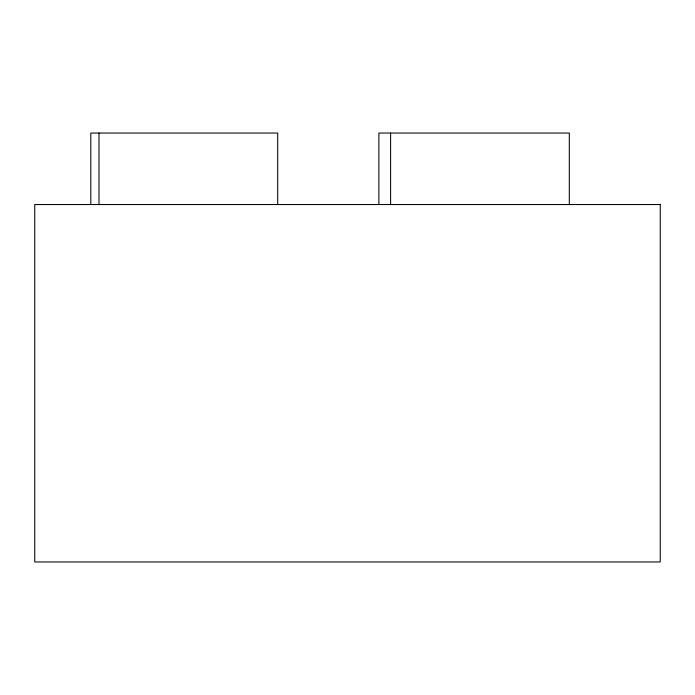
<?xml version="1.0" encoding="UTF-8"?>
<svg xmlns="http://www.w3.org/2000/svg" width="695" height="695" viewBox="0 0 695 695"><rect width="100%" height="100%" fill="white"/><g stroke="black" fill="none" stroke-linecap="round" stroke-linejoin="round"><path stroke-width="1.04" d="M569.309 204.53L569.309 133.04L378.879 133.04L378.879 204.53M390.599 133.04L390.599 204.53M277.705 204.53L277.705 133.04L90.802 133.04L90.802 204.53M98.994 133.04L98.994 204.53M660.25 204.53L34.75 204.53L34.75 561.96L660.25 561.96L660.25 204.53"/></g></svg>
